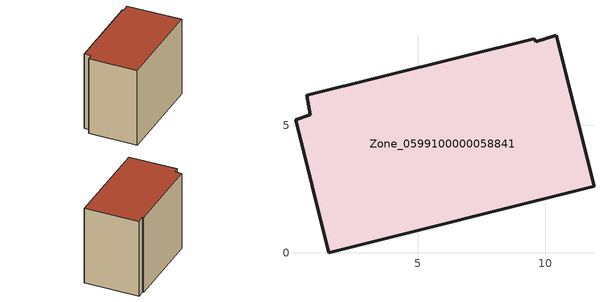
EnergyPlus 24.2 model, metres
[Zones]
Zone_0599100000058841
 floor ground (C_G): 0.77,5.42 0.64,6.18 9.58,8.41 9.63,8.28 10.45,8.54 11.92,2.61 1.5,0 0.2,5.23 z0
 wall outside (C_F): 11.92,2.61 10.45,8.54 9.63,8.28 9.58,8.41 0.64,6.18 0.77,5.42 0.2,5.23 1.5,0 11.92,2.61 z0:8.81
 roof outside (C_R): 0.77,5.42 0.2,5.23 1.5,0 11.92,2.61 10.45,8.54 9.63,8.28 9.58,8.41 0.64,6.18 z8.81
[BUILDING]
Pand.0599100000058841: North Axis=0; Terrain=City; Loads Convergence Tolerance Value=0.04; Temperature Convergence Tolerance Value=0.4; Solar Distribution=FullExterior; Maximum Number of Warmup Days=25; Minimum Number of Warmup Days=1
[Site:Location]
Rotterdam.The.Hague.AP_ZH_NLD Design_Conditions: Latitude=51.96; Longitude=4.45; Time Zone=1; Elevation=-4.5
[SITE:GROUNDTEMPERATURE:BUILDINGSURFACE]
18, 18, 18, 18, 18, 18, 18, 18, 18, 18, 18, 18
[MATERIAL] Thermal Absorptance=0.9; Solar Absorptance=0.7; Visible Absorptance=0.7
Name | Roughness | Thickness | Conductivity | Density | Specific Heat
G.TC.1965-1974 | MediumSmooth | 0.15 | 0.882353 | 540 | 1210
F.TC.1965-1974 | Rough | 0.3 | 0.697674 | 1920 | 840
R.TC.1965-1974 | MediumRough | 0.2 | 0.232558 | 1500 | 1000
[CONSTRUCTION]
C_G: G.TC.1965-1974
C_F: F.TC.1965-1974
C_R: R.TC.1965-1974
[ZONE]
Zone_0599100000058841: Type=1; Multiplier=1; Ceiling Height=Autocalculate; Volume=Autocalculate; Floor Area=autocalculate; Part of Total Floor Area=Yes
[ZONEINFILTRATION:DESIGNFLOWRATE]
Infil_Zone_0599100000058841: Zone or ZoneList or Space or SpaceList=Zone_0599100000058841; Schedule=AlwaysOn; Design Flow Rate Calculation Method=Flow/Area; Flow Rate per Floor Area=0.003; Constant Term Coefficient=1; Temperature Term Coefficient=0; Velocity Term Coefficient=0; Velocity Squared Term Coefficient=0
[HVACTEMPLATE:ZONE:IDEALLOADSAIRSYSTEM]
Zone_0599100000058841: Maximum Heating Supply Air Temperature=50; Minimum Cooling Supply Air Temperature=13; Maximum Heating Supply Air Humidity Ratio=0.0156; Minimum Cooling Supply Air Humidity Ratio=0.0077; Heating Limit=NoLimit; Cooling Limit=NoLimit; Dehumidification Control Type=ConstantSensibleHeatRatio; Cooling Sensible Heat Ratio=0.7; Dehumidification Setpoint=60; Humidification Control Type=None; Humidification Setpoint=30; Outdoor Air Method=None; Outdoor Air Flow Rate per Person=0.00944; Outdoor Air Flow Rate per Zone Floor Area=0; Outdoor Air Flow Rate per Zone=0; Demand Controlled Ventilation Type=None; Outdoor Air Economizer Type=NoEconomizer; Heat Recovery Type=None; Sensible Heat Recovery Effectiveness=0.7; Latent Heat Recovery Effectiveness=0.65
[ZONECONTROL:THERMOSTAT]
ThermostatControl_Zone_0599100000058841: Zone or ZoneList=Zone_0599100000058841; Control Type Schedule=DualSetpointControlType; Control 1=Thermostat_Zone_0599100000058841; Temperature Difference Between Cutout And Setpoint=0
[THERMOSTATSETPOINT:DUALSETPOINT]
Thermostat_Zone_0599100000058841: Heating Setpoint Temperature Schedule=HeatingSetpoint_Zone_0599100000058841; Cooling Setpoint Temperature Schedule=CoolingSetpoint_Zone_0599100000058841
[SCHEDULE:COMPACT]
HeatingSetpoint_Zone_0599100000058841: Through: 12/31, For: AllDays, Until: 24:00, 21
CoolingSetpoint_Zone_0599100000058841: Through: 12/31, For: AllDays, Until: 24:00, 24
DualSetpointControlType: Through: 12/31, For: AllDays, Until: 24:00, 4
AlwaysOn: Through: 12/31, For: AllDays, Until: 24:00, 1
